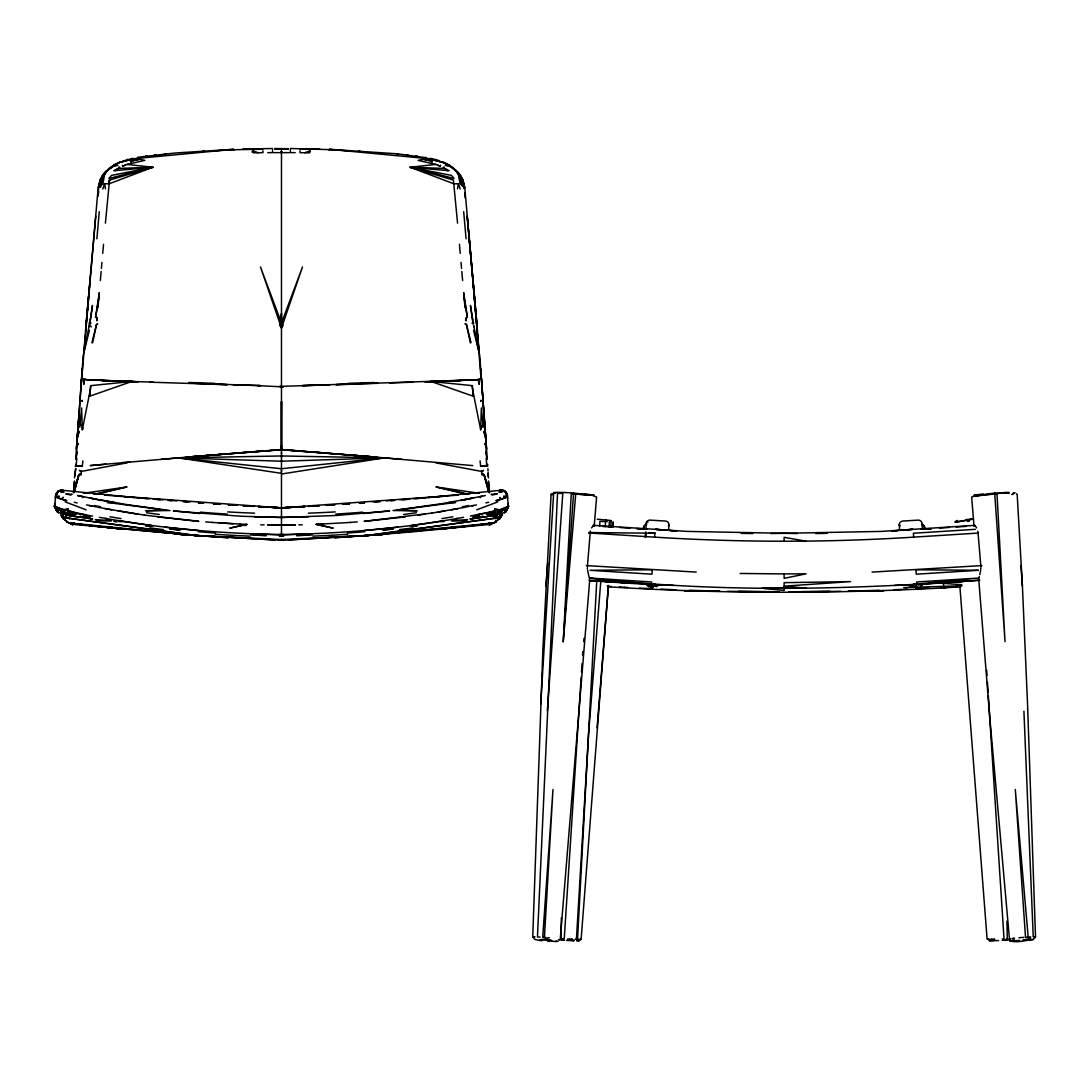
<?xml version="1.0" encoding="UTF-8"?>
<svg xmlns="http://www.w3.org/2000/svg" width="1090" height="1090" viewBox="0 0 1090 1090"><rect width="100%" height="100%" fill="white"/><g stroke="black" fill="none" stroke-linecap="round" stroke-linejoin="round"><path stroke-width="1.5" d="M280.239 325.883L281.479 313.375L281.479 327.981L280.239 325.883L281.179 322.231L260.483 266.982L281.479 327.981L282.719 325.883L281.792 322.231L302.475 266.982L281.479 327.981L281.179 322.231M281.479 536.157L279.34 536.117L283.618 536.117L281.479 535.912M281.479 507.776L281.479 460.021M121.821 462.773L178.556 457.882L281.479 473.346M281.479 471.752L281.479 470.471M161.375 459.326L178.556 457.882L281.479 461.22L281.479 455.961L384.402 457.882L472.733 465.594M281.479 453.631L281.479 450.238M506.905 508.853L508.172 507.422L504.602 512.491L506.06 511.469L508.431 505.746L508.362 506.714A4.496 3.379 -15.5 0 0 508.39 505.733L507.354 496.808M236.148 453.113L281.479 449.57L281.479 448.113L281.479 450.851M281.806 401.774L281.479 448.848L281.152 401.774M290.39 151.183L290.376 152.627L295.199 152.641M561.391 917.712L560.982 937.959L562.617 940.166L564.402 940.261M55.222 498.334L56.081 493.661L54.5 506.469L56.053 508.853M653.278 584.036L653.183 587.401L650.757 587.251L651.97 587.387M506.945 510.284L507.231 508.757M673.62 585.412L651.602 584.649L651.602 581.978L589.595 578.054C719.141 593.055 850.023 589.731 979.828 580.153M290.403 150.284L290.526 148.499L339.494 149.943M507.736 498.334L506.877 493.661L507.422 495.487L507.204 494.397M957.156 520.611L954.908 522.137L957.606 520.502M541.73 940.82L534.972 939.512L532.751 936.828L542.915 648.577L551.104 494.22M482.952 424.405L483.088 421.994L484.11 421.312L480.649 429.732L481.385 407.946L483.224 427.307M501.209 515.706C504.18 512.395 501.359 516.428 501.237 514.984L499.642 517.11L500.433 516.415M300.077 150.761L300.009 152.668L309.642 152.832L309.751 150.924L304.832 152.736M547.357 710.68L562.808 493.443A22.849 1.676 3.7 0 0 557.508 493.416L537.465 936.964L540.068 937.1M899.509 530.081L899.441 523.595M645.689 534.768L645.798 532.356L645.457 537.452M55.754 494.397L55.767 495.132M587.374 566.827L590.181 533.078A9.946 5.041 84 0 1 590.426 531.116M575.724 494.07L563.23 641.697L571.255 493.784L594.254 495.214L585.003 493.893M596.775 580.398L577.537 939.239L575.193 939.226M599.663 526.375L599.936 521.32L605.577 521.647L605.182 526.702M645.43 537.125L645.716 532.07M645.893 528.705L646.534 522.246M668.742 530.081L668.81 523.595M948.968 586.992L943.872 587.905C831.97 593.805 719.7 593.982 607.866 586.747M609.051 526.933L609.337 521.878L611.068 521.987L610.632 526.811M74.515 477.911L75.646 468.536M544.428 937.359L552.984 789.473L542.725 937.25L546.104 937.482M540.708 704.017L553.611 493.579M73.929 487.475L74.502 480.99L73.725 490.555L73.834 489.029M545.858 586.025L547.725 562.999M96.492 324.575L97.719 323.839L96.492 324.493L91.942 342.628L92.596 342.887L96.411 324.929M581.161 677.135L564.239 938.817L561.595 938.654M581.488 672.04L582.046 663.551M582.591 655.049L582.809 651.656M80.006 424.405L80.115 422.879C75.483 419.064 85.034 427.757 82.309 429.732L90.089 390.983M77.663 432.662L76.463 448.726L77.335 452.841L75.646 459.408L77.663 432.662L79.338 431.531L77.267 438.017M508.076 505.433L508.213 503.471L507.817 508.131M563.23 641.697L573.585 493.007L592.238 495.31L596.598 497.094L594.214 526.116M76.463 448.726L83.317 354.468M463.822 187.303L462.705 179.673L460.416 175.435A28.626 26.106 -45.7 0 0 456.247 170.749L452.282 168.146M612.348 526.797L612.962 522.11L612.526 526.811M76.913 443.657L82.377 368.134M980.782 569.171L980.864 567.999M988.93 939.185L988.862 940.002L987.349 939.021A18.448 0.954 -3.4 0 0 988.902 939.199M78.058 427.307L78.848 416.598M97.882 196.418L98.972 184.987L102.542 175.435A28.626 26.106 45.7 0 1 106.711 170.749L112.42 167.083L111.861 167.478M588.627 532.969L654.572 537.138L654.858 533.242L588.655 532.533M577.891 940.67L579.035 940.847L581.161 938.858L608.438 585.439L597.075 727.807M613.084 526.947L613.207 522.151M85.756 327.845L98.195 187.739L100.253 179.673A28.626 26.078 47.8 0 1 102.555 175.435A28.626 26.106 44.2 0 1 109.313 168.814M582.673 655.117L582.946 651.766M583.75 641.697L584.022 638.345M560.233 939.444L589.663 580.697L603.043 581.311M600.849 580.643L588.559 734.006L576.433 939.239L576.787 940.03L579.335 939.185M90.238 278.168L80.796 389.77L81.518 378.857L91.192 380.328L81.886 378.911M89.121 326.632L89.23 325.529L83.78 352.887L95.784 216.024M499.206 516.565L500.038 514.385M100.335 280.566L101.138 271.492M101.397 268.467L101.929 262.418M102.733 253.357L103.536 244.296M97.936 307.789L99.272 292.665L95.552 317.531L98.74 298.715M85.442 331.265L88.631 295.962M96.874 238.819L99.285 211.624M105.403 223.137L109.545 180.082L152.804 167.261L127.053 164.427L122.884 166.143L122.353 165.271M86.083 324.439L86.246 322.531L86.11 324.071M82.867 460.879L82.322 466.316L76.109 466.111L76.831 458.236M79.734 427.307L81.573 407.946L82.309 429.732M84.257 379.715L83.807 384.375L84.611 379.756M67.485 522.246L66.34 521.361L68.983 522.9L196.609 535.612L281.479 540.231L366.349 535.612L414.473 531.661L491.658 524.208L492.735 522.805M97.841 380.219L137.871 381.813L89.693 379.933L132.013 381.445L89.543 396.256L90.647 385.642M987.09 938.858L959.813 585.439M1010.198 938.79L1009.449 938.94L989.802 717.724L978.697 578.776M894.645 585.412L916.663 584.649L916.663 581.978L978.657 578.054L916.717 584.145M466.466 324.575L465.239 323.839L466.466 324.575L471.016 342.628L470.362 342.887L466.547 324.929M89.543 396.256L90.838 385.628L132.013 381.445M500.228 490.323L505.065 491.481L507.191 495.132M73.52 492.884L78.78 475.063L81.382 472.57L81.028 474.899L78.78 475.063L73.262 492.312M99.136 187.303L100.266 179.618L98.345 187.412L102.733 183.938L104.041 177.765M98.25 194.878L98.727 191.663M81.559 471.384L79.461 470.444L81.559 471.384L126.999 462.869M453.644 168.814A28.626 26.106 -44.2 0 1 460.43 175.422A28.626 26.078 -47.8 0 1 462.705 179.686L464.149 184.278L463.781 186.676L464.762 187.739L476.848 324.071M65.032 512.763L64.91 513.54L63.329 512.927L65.591 513.308M74.611 476.194L75.782 468.768M495.8 520.162L495.473 522.246L496.618 521.361L493.974 522.9L366.349 535.612L281.479 539.523L196.609 535.612L71.3 524.208L72.948 524.781L72.267 524.603M457.5 188.815L458.427 183.638L454.094 183.883L410.153 167.261L435.905 164.427L440.074 166.143L440.605 165.271M1016.289 493.784L1017.161 494.22L1022.406 586.025L1027.543 704.017L1035.5 936.828L1033.279 939.512C1026.153 940.098 1016.262 943.354 1009.79 940.615L1009.926 939.839M506.918 494.097C507.913 496.618 504.82 488.824 501.986 490.255M980.646 570.343L979.747 574.662M89.421 330.297L83.78 352.887M624.488 587.401L619.433 586.992M505.61 512.123L508.444 505.787M507.681 507.954L505.91 508.894L508.199 507.341L504.602 512.491M251.926 151.878L253.411 151.156M485.69 438.017L483.619 431.531L485.295 432.662L486.494 448.726L485.622 452.841L487.312 459.408L479.641 354.468M100.457 187.276C100.157 183.869 103.863 176.607 100.484 182.548L103.196 179.114M100.852 185.177L102.256 178.91L99.176 186.676L98.808 184.278M73.888 522.764L73.384 524.29M978.861 578.109L979.256 576.515M74.27 492.326L78.78 475.063L81.205 473.741M74.215 491.44L78.78 475.063M503.444 512.886L505.229 512.314L506.973 509.221M493.143 518.472L499.656 517.505L501.604 516.292L499.329 518.608M646.288 522.928L645.675 524.903L646.179 523.65M102.787 189.033L104.531 183.638L108.864 183.883L152.804 167.261L118.456 168.405L119.042 166.92L119.559 167.805L115.431 170.599L117.393 169.073M61.83 490.296L59.46 490.841L61.721 490.541M274.734 148.526L288.291 148.731L286.03 148.731M643.713 526.47L643.345 527.873L644.231 527.356M96.751 521.797L97.719 521.892L96.479 521.878M503.417 490.555C496.236 490.064 507.313 489.955 506.932 494.097M668.511 526.293L669.015 525.039M431.586 163.105L432.362 161.266L427.852 160.175L423.302 159.263L418.151 160.38L435.905 164.427M482.816 422.961L484.464 421.885M505.828 509.275L497.381 512.477L505.406 509.534M70.455 523.336L71.231 524.222L70.223 522.805M101.452 181.43L102.079 180.095M500.746 490.514L502.163 490.268M581.12 938.953L578.381 940.888M591.584 527.942L593.137 525.748M996.996 493.784L1005.021 641.697L994.72 493.457L995.892 493.852L974.514 496.114L994.666 493.007M75.169 466.302L75.673 465.43L82.322 466.316L77.717 466.152M445.565 169.073L447.527 170.599L443.398 167.805L443.916 166.92L444.502 168.405L410.153 167.261L453.413 180.082L457.555 223.137M480.091 460.879L480.635 466.316L487.284 465.43L487.789 466.302M127.612 159.971L132.708 158.254M1002.078 940.37L1005.648 940.166L1007.283 937.959L1006.928 921.091M57.92 497.748L59.146 495.95L57.239 497.408L56.203 496.768L56.721 494.656L56.19 496.768L57.225 497.394M134.601 497.531L62.089 490.255L57.893 491.481L55.767 495.31L58.37 491.113L63.37 490.391L58.383 491.113L55.767 495.228L57.893 491.481L60.972 490.255M57.021 492.258L58.056 491.386M492.503 523.336L489.069 524.862L490.691 524.603M463.741 188.461L464.762 187.739M66.081 517.6L65.727 515.87L66.545 516.006L65.427 517.505L66.449 517.913L66.572 517.001L67.035 518.009L69.815 518.472L63.016 517.478L61.353 516.292L62.634 517.464L196.609 535.612L95.443 526.129L121.017 528.95L69.433 523.2L121.017 528.95M484.9 427.307L481.439 378.857L486.494 448.726M435.523 159.767L430.25 158.254M498.089 517.682C501.019 516.578 496.005 519.072 496.386 517.001L497.612 518.118M225.085 149.875L262.772 149.248M481.208 520.284L482.666 520.08L479.791 520.475M508.458 506.032L501.741 509.33L488.892 512.368M89.952 324.071L90.974 323.049M979.256 580.33L916.663 584.649M329.071 150.188L329.766 149.534M116.807 164.331L118.851 162.533L134.233 158.704L233.423 149.33L175.327 152.982L137.422 157.328M114.586 166.225L117.788 165.339A5.723 2.207 63.7 0 0 115.159 164.386L109.94 167.86A28.626 26.106 45.9 0 0 105.825 172.533A28.626 26.092 47.5 0 0 103.019 178.174L101.697 184.442A28.626 26.065 48 0 1 105.839 172.547A28.626 26.106 46.6 0 1 109.94 167.86L116.794 163.759M111.984 167.288L113.183 166.198L107.529 170.026M498.743 519.14L499.888 518.636L497.312 520.352M922.303 584.989L920.587 586.175M309.805 149.275L309.696 151.851L309.546 151.156M496.454 521.047L494.806 522.301M658.033 585.725L656.316 586.692M460.457 180.368L461.288 179.782L462.473 182.548L459.762 179.114M83.589 496.781L82.418 497.585L83.426 496.74L77.567 495.541L95.77 499.166M506.305 497.067L506.237 494.656L506.755 496.768L505.733 497.394L505.052 497.735L503.812 495.95L505.719 497.408M646.574 524.181L644.095 525.843L646.629 524.331M462.364 185.791A25.574 23.285 -48.9 0 0 461.574 183.025L461.056 181.676L461.928 181.144M119.559 167.805L113.755 170.735L152.804 167.261L108.959 178.488L111.493 175.408L152.804 167.261M1010.267 941.447L1009.79 940.615M498.13 519.671L499.888 518.636L498.934 518.963M919.238 584.24L918.366 584.717L923.802 584.049M475.553 380.029L481.453 378.884L480.581 368.134M112.502 165.912L115.159 164.386M324.057 384.865L329.793 384.838L302.407 385.601L473.278 379.933L430.945 381.445L473.414 396.256L472.311 385.642M463.345 521.156L467.665 519.589L451.437 520.679L464.081 521.088L463.155 521.402M481.371 379.034L473.278 380.219M497.885 501.836L476.78 509.834M507.068 507.218L497.776 510.433L470.349 516.074M127.353 159.671L128.007 159.358L116.821 163.568L118.469 162.928M921.527 585.167L922.385 584.771M122.884 166.143L124.941 165.217M481.399 471.384L483.497 470.444L481.399 471.384L435.959 462.869M494.996 522.573L493.974 522.9M657.679 584.758L656.725 585.126L660.608 585.017M498.811 492.162L501.945 492.04M116.031 164.29L116.889 163.882M75.591 464.463L75.932 464.381M281.888 525.012L267.649 524.971L295.39 524.971L281.07 525.012M58.383 491.113L60.481 490.309M994.775 493.92L976.027 495.31L971.653 497.094L974.038 526.116M504.275 512.654L506.169 510.611M989.325 940.874L998.631 940.547M312.067 534.986L296.671 535.572M500.746 511.51L501.7 511.196M495.637 521.674L496.618 521.361M499.356 513.703L497.462 514.017L502.204 513.036L496.836 514.112L501.659 513.267M917.494 587.251L915.069 587.401L916.281 587.387M493.933 513.363L487.298 514.589L496.114 512.791M127.053 164.427L144.806 160.38L139.656 159.263L135.106 160.175L130.596 161.266L131.372 163.105M201.064 151.878L204.103 150.965M64.937 509.452L68.248 508.58L68.288 512.096L92.609 516.074M473.796 290.09L481.072 378.83M118.497 162.737L134.233 158.704M477.87 517.219L473.55 518.186L478.755 517.164L471.316 518.677M95.825 494.369L126.767 486.971L83.426 493.307M250.319 533.705L281.479 535.013L312.639 533.705M59.541 490.555L62.007 490.255L60.795 490.268M655.267 586.243L656.235 586.025M93.863 494.315L126.767 486.971M488.729 502.272L485.908 502.899M130.596 161.266L139.656 159.263M246.79 524.358L229.745 528.119L246.94 524.358L239.841 524.058M461.411 500.528L473.564 497.939L460.975 500.337M281.166 517.478L336.061 515.488L389.661 510.924L363.147 513.526M485.309 495.569L479.532 496.74L480.54 497.585L479.368 496.781L441.995 503.662L392.986 510.542L417.157 510.76L396.651 510.106L455.675 502.449L448.753 502.517M476.507 504.902L463.931 507.436M472.106 505.815L473.687 505.488M479.368 496.781L482.352 496.168M476.698 514.834L482.761 513.622M1013.046 493.239L1013.755 493.089M464.245 507.381L451.069 509.848M499.969 513.594L501.577 513.158M61.013 492.04L64.147 492.162M474.831 516.96L476.439 516.66M457.8 508.608L431.449 513.158M463.577 517.328C402.823 528.405 341.088 533.896 279.353 534.509M480.172 516.905L483.129 516.374L481.794 516.606M455.974 518.69L457.609 518.404M444.87 510.938L438.017 512.096M500.555 513.485L498.103 513.894M490.132 516.033L485.854 516.755M497.367 513.308L499.629 512.927L498.048 513.54L497.926 512.763M532.846 937.236L535.013 936.882L532.751 936.828M87.35 518.295C79.897 516.864 71.586 516.537 65.836 514.821M497.122 514.821L488.688 516.279L492.803 513.581L488.47 516.319L475.608 518.295M444.666 520.611L431.572 522.669M492.394 514.834L495.555 514.303M497.067 517.832L494.71 518.213L496.877 517.6L497.231 515.87L496.413 516.006L497.531 517.505M484.464 516.973L470.008 518.908M281.479 474.014L384.402 457.882L401.583 459.326M431.79 513.104L364.101 521.361L405.221 516.933M425.168 514.126L418.179 515.161M429.91 522.914L411.666 525.462M977.049 495.664L980.251 495.228M467.515 526.129L366.349 535.612L499.942 517.478L501.25 516.319L498.961 517.573M366.349 535.612L500.46 517.532M1011.098 941.174L1011.806 941.065M1005.648 940.166L1010.689 939.498M1013.278 938.34L1012.12 938.49L1014.054 939.553L1013.278 938.34L1014.545 938.19M482.543 513.676L494.669 512.096L494.71 508.58L498.021 509.452M927.89 529.263L931.201 528.868M398.259 527.11L364.319 530.53M954.486 581.433L951.216 581.788L962.715 581.542M983.248 493.893L973.997 495.214L976.027 495.31M1012.719 940.97L1019.518 940.357M915.859 583.722L913.434 583.872M990.156 940.697L990.865 940.629M274.789 149.221L288.169 149.221M425.127 497.83L415.454 498.689M428.356 497.531L500.869 490.268L505.065 491.481L507.191 495.31M106.016 464.177L90.225 465.594L129.724 462.078M470.308 518.894L471.616 518.772M177.22 457.977L222.646 454.203M185.164 457.296L193.107 456.642M230.263 453.672L280.988 449.734L187.017 457.146L208.994 455.32M391.269 500.732L394.498 500.46M402.551 499.779L409.009 499.234M214.43 150.897L233.423 149.33M448.508 381.078L465.117 380.219M475.008 380.083L471.766 380.328L472.788 380.26M218.041 454.584L227.102 453.849M1018.918 937.754L1023.837 937.359M991.764 940.547L995.47 940.261M187.017 457.146L245.209 452.391M346.061 504.111L349.427 503.839M359.496 503.035L364.537 502.626M372.93 501.959L379.647 501.414M386.364 500.882L394.771 500.201M399.812 499.806L409.881 499.002M413.246 498.73L446.832 496.032M254.27 451.682L263.344 450.974M374.619 535.027L387.904 533.977L334.725 537.711M272.405 450.265L281.479 449.57L299.614 450.974M375.123 501.959L379.974 501.591M558.38 939.839L559.061 939.784M350.421 522.437L357.261 521.919M990.32 494.233L992.54 494.07M258.603 506.646L281.479 507.858L458.318 495.132M344.631 504.139L349.577 503.784M361.117 502.981L364.428 502.762M960.399 586.747L943.872 587.905L943.422 583.354L961.857 584.717M76.109 466.111L77.349 466.125M344.467 504.152L349.304 503.825M360.599 503.049L363.828 502.817M323.117 524.058L316.168 524.358L333.213 528.119L316.018 524.358L350.748 522.423M334.957 537.697L382.999 534.372L362.684 535.572M295.485 507.136L303.878 506.591M308.92 506.278L318.989 505.637M325.706 505.201L334.112 504.67M342.505 504.125L349.222 503.703M359.291 503.062L364.332 502.735M974.991 525.326L881.129 531.416L770.902 533.555M921.227 529.222L931.201 528.596M939.498 528.078L949.472 527.437M956.107 527.029L966.081 526.388M975.4 529.331L913.393 533.242L913.693 537.138L978.452 533.051M981.913 565.601L872.054 572.087M310.555 506.291L318.634 505.801M328.322 505.201L334.78 504.806M451.083 527.206L454.339 527.001M288.182 539.972L359.291 535.776M898.078 530.612L891.484 530.994L912.984 529.25L903.038 530.326M258.357 506.605L281.479 507.858L304.887 506.578M309.901 506.291L318.253 505.815L308.47 506.346M955.712 586.597L960.767 586.311M282.133 507.817L305.186 506.537M304.355 506.646L281.479 507.858L258.071 506.578M1002.309 938.912L1004.026 938.817L988.303 695.829M1005.593 939.621L1009.108 939.43M484.818 466.179L480.635 466.316L486.862 466.111L486.126 458.236M485.241 466.152L486.849 466.111M104.64 495.132L281.479 507.913L304.601 506.605M309.56 506.346L319.465 505.815M331.033 505.188L334.33 505.011M1033.279 939.512L1022.965 940.111L1030.568 938.313L1028.197 937.1L1025.526 937.25L1015.28 789.473L1028.197 937.1L1030.786 936.964M110.921 380.792L102.801 380.71L153.104 382.086M903.76 587.578L961.939 585.766M60.141 491.536L62.58 491.44M431.667 381.732L425.086 381.813L460.157 380.71L452.037 380.792M308.674 535.122L296.78 535.531M308.743 516.783L281.479 517.423L240.604 516.224L173.296 510.924L199.811 513.526M317.735 385.22L279.667 386.405L283.305 386.895L257.308 385.615M377.712 383.298L335.802 384.634L356.484 384.102M389.593 382.931L413.287 382.181M425.086 381.813L436.818 381.445M281.479 461.22L384.402 457.882L281.479 468.741L178.556 457.882L281.479 455.961M166.307 510.106L145.801 510.76L169.972 510.542L126.985 504.643L89.394 497.939L101.547 500.528M780.808 588.041L764.199 588.573L784.132 590.426L784.132 582.659L850.595 581.61L784.132 586.161L806.246 588.205L762.019 588.205M242.961 149.194L272.432 148.499L272.555 150.284M440.687 521.66L444.093 521.551M302.216 524.808L298.824 524.889M1035.5 936.828L1033.238 936.882L1023.919 711.252M258.126 152.736L253.316 152.832L253.221 150.924L258.126 152.736L262.949 152.668L262.881 150.761M1009.013 492.394L1004.258 492.517L1009.122 493.402M145.897 526.361L152.6 526.252M283.618 534.509C221.87 533.896 160.135 528.405 99.381 517.328M815.524 533.541L827.092 533.364M840.744 591.311L789.119 591.856M849.055 591.189L883.99 590.685L848.442 591.107M300.186 149.248L319.997 149.194M789.201 591.816L829.831 591.325M654.572 537.138A1957.34 1864.118 0 0 0 784.132 541.226L805.742 541.117A1957.34 1864.118 0 0 0 913.693 537.138M784.132 573.926L806.11 573.817L784.132 578.368L784.132 573.926L740.151 573.463M283.7 152.655L289.259 152.641M283.754 148.731L284.885 148.731M267.759 152.641L272.582 152.627L272.568 151.183M61.326 490.214L62.007 490.214M500.95 490.214L501.032 490.214M273.699 152.641L279.258 152.655M499.969 491.536A24.893 1.976 -14.6 0 0 501.237 490.623L503.498 490.841L501.128 490.296M779.132 591.856L727.521 591.311M233.165 384.838L260.551 385.601L195.805 383.448M556.718 941.501L547.63 941.174M266.287 535.572L250.891 534.986M719.809 591.107L684.261 590.685L719.196 591.189M738.434 591.325L779.05 591.816M243.138 148.989L247.852 149.058M410.358 526.252L417.061 526.361M741.173 533.364L752.727 533.541M797.349 533.555L687.286 531.416L593.273 525.326M605.536 581.542L617.049 581.788L624.843 583.354M206.473 384.102L227.156 384.634L149.671 382.181M654.831 583.872L652.392 583.722M260.742 524.808L264.134 524.889M576.624 940.847L577.632 940.874M118.864 521.551L122.271 521.66M126.14 381.445L137.871 381.813M266.178 535.531L254.283 535.122M254.161 516.769L281.792 517.478M69.024 513.363L75.66 514.589L66.844 512.791M569.293 939.062L572.413 939.171L570.302 939.839L567.631 938.994M500.378 491.44L502.817 491.536M608.07 581.529L619.842 582.033M633.276 582.619L636.642 582.769M696.21 572.087L586.352 565.601M219.09 522.9L240.045 524.058M228.628 505.011L231.925 505.188M243.492 505.815L253.398 506.346M566.473 940.384L573.912 940.752L571.01 940.139M233.165 523.731L212.209 522.423M243.016 525.312L246.354 525.489M444.502 162.928L446.137 163.568L428.724 158.704L329.534 149.33L397.142 153.799L426.64 157.805L425.536 157.328M254.488 506.346L242.961 505.706L253.057 506.291M259.42 506.632L280.825 507.817M242.811 524.753L246.163 524.944M665.227 530.326L655.267 529.25L676.767 530.994L670.173 530.612M607.934 586.338L611.218 586.529M111.875 527.192L108.618 527.001L111.875 527.206M200.274 535.572L175.054 533.977L228.232 537.711M203.666 535.776L215.52 536.471M218.899 536.675L274.775 539.972M228.178 504.806L234.636 505.201M244.337 505.801L252.403 506.291M602.906 526.443L611.367 526.974M619.815 527.506L629.966 528.146M646.874 529.222L636.724 528.582L641.37 529.195M203.666 503.062L198.625 502.735L201.841 502.981M213.735 503.703L220.453 504.125M228.846 504.67L237.252 505.201M243.969 505.637L254.038 506.278M259.079 506.591L267.472 507.136M648.945 532.56L655.226 532.956M588.968 580.18L651.548 584.145M589.595 580.725L651.602 584.649M85.088 517.219L89.407 518.186L84.203 517.164L91.642 518.677M199.129 502.817L202.359 503.049M218.491 504.152L213.654 503.825L216.896 504.111M213.381 503.784L218.327 504.139M228.001 537.697L179.959 534.372L188.338 535.027M335.856 453.849L385.737 457.977M597.293 519.221L610.019 520.393A23.421 0.831 3.3 0 1 609.651 520.979M489.437 492.884L484.178 475.063L481.93 474.899L481.576 472.57L484.178 475.063L489.696 492.312M573.49 493.92L592.238 495.31M572.781 940.261L574.389 940.384M182.984 501.591L187.834 501.959M205.697 521.919L212.536 522.437M281.479 449.57L326.809 453.113M332.695 453.672L281.969 449.734L375.941 457.146L353.964 455.32M317.749 452.391L375.941 457.146M116.126 496.032L121.167 496.441M124.519 496.713L149.712 498.73M153.077 499.002L163.146 499.806M168.187 500.201L176.594 500.882M183.311 501.414L190.028 501.959M198.421 502.626L203.462 503.035M88.167 516.973L86.519 516.66M329.534 149.33L348.528 150.897M369.851 456.642L377.794 457.296M147.504 498.689L137.831 497.83M153.949 499.234L160.407 499.779M168.46 500.46L171.689 500.732M547.766 937.618L549.36 937.754M71.354 515.774L68.384 515.257L74.27 516.279L70.155 513.581L74.488 516.319L92.65 518.894M410.153 167.261L451.464 175.408L453.999 178.488L410.153 167.261L449.203 170.735L443.398 167.805M91.342 518.772L92.173 518.854M198.639 530.53L164.699 527.11M430.945 381.445L472.12 385.628L473.414 396.256M613.779 581.433L617.049 581.788M57.048 508.894L54.759 507.341L58.356 512.491L54.759 507.341L55.14 508.131M160.039 509.343L107.283 502.449L114.205 502.517L101.629 500.269M556.009 941.024L558.094 941.406M157.737 516.933L198.857 521.361L144.398 515.107M151.292 525.462L118.292 520.611M559.252 939.716L562.617 940.166M67.403 514.303L70.564 514.834M196.609 535.612L63.016 517.478L61.708 516.319L63.302 517.505L69.815 518.472M64.228 513.812L64.855 513.908M62.92 514.385L63.751 516.565M467.133 494.369L436.191 486.971L479.532 493.307M118.088 510.938L144.779 515.161M138.13 514.18L105.158 508.608M113.769 521.402L117.011 521.933M62.988 513.594L65.495 514.017L61.381 513.158L62.402 513.485M805.742 541.117L784.132 537.316L784.132 541.226M909.033 585.712L915.341 586.829A322.136 6.676 86.5 0 0 915.791 587.796M105.348 518.404L106.983 518.69M111.889 509.848L98.713 507.381M99.027 507.436L86.451 504.902M80.197 513.622L86.26 514.834M92.459 506.142L91.655 505.978M89.271 505.488L90.852 505.815M80.415 513.676L61.312 509.357L54.527 505.746L56.503 508.757M487.584 464.544L486.522 464.313L487.721 464.749M74.066 512.368L55.876 507.218M423.302 159.263L432.362 161.266M77.049 502.899L74.229 502.272M99.803 521.402L98.877 521.088L111.521 520.679L95.293 519.589L99.612 521.156M68.983 522.9L67.962 522.573M436.191 486.971L469.095 494.315M912.03 586.025L912.984 586.243M913.911 587.265L912.385 586.87M57.552 509.534L65.577 512.477L57.13 509.275M921.622 524.331L924.156 525.843L921.69 524.181M59.514 512.886L56.244 510.42L58.683 512.654M428.724 158.704L444.461 162.737L446.995 165.135M446.164 163.759L453.018 167.86A28.626 26.106 -45.9 0 1 457.132 172.533A28.626 26.092 -47.5 0 1 459.939 178.174L461.261 184.442L463.781 186.676L460.702 178.91L462.106 185.177M448.371 166.225L445.17 165.339A5.723 2.207 -63.7 0 1 447.799 164.386L453.018 167.86A28.626 26.106 -46.6 0 1 457.132 172.547A28.626 26.065 -48 0 1 461.247 184.442L460.225 183.938L458.917 177.765M504.902 491.386L505.937 492.258M646.534 584.948L652.91 586.829A322.136 6.676 -86.5 0 1 652.474 587.796M358.855 150.965L361.894 151.878M439.665 160.775L434.951 159.358L435.346 159.971M61.258 511.196L62.212 511.51M66.34 521.361L68.152 522.301M86.178 509.834L65.073 501.836M649.613 586.979L648.1 586.393M647.474 585.494L648.373 585.821M502.476 490.309L504.575 491.113M647.991 522.069L646.915 521.62A3.801 3.665 7.9 0 1 650.185 520.134L665.418 521.047A3.815 3.679 7.9 0 1 668.497 522.928M442.036 161.661L444.461 162.737M438.017 165.217L440.074 166.143M450.456 165.912L447.799 164.386M481.753 473.741L484.178 475.063L488.742 491.44M64.869 517.682L63.997 517.573M449.788 166.198L455.429 170.026M57.348 512.123L54.541 505.719A4.496 3.379 15.5 0 0 54.623 506.714L54.745 503.471L54.882 505.433M66.504 521.047L67.321 521.674M253.153 149.275L253.262 151.851M924.02 527.356L924.92 527.873L924.538 526.47M233.192 149.534L233.887 150.188M975.114 525.748L976.681 527.942M471.984 323.049L473.006 324.071M54.759 507.341L58.356 512.491M89.135 324.343L91.247 326.918M605.727 519.903L607.198 521.756M607.757 586.597L607.28 585.834M55.726 508.757L56.012 510.284M923.08 525.939L921.718 522.246M460.879 180.095L461.506 181.43M489.533 524.208L489.069 522.764M899.236 525.039L899.74 526.293L899.264 524.304M458.427 183.638L460.171 189.033M477.515 331.265L476.902 324.656L477.27 327.191M56.462 509.439L56.789 510.611L56.775 509.548M588.764 575.615L589.554 578.776M484.178 475.063L488.688 492.326M281.792 322.231L282.719 325.883M588.518 574.662L587.619 570.343M461.588 183.011L462.201 185.859M480.649 429.732L472.869 390.983M473.537 330.297L479.178 352.887L472.719 278.168M104.531 183.638L105.458 188.815M478.346 379.756L479.15 384.375L478.701 379.715M464.217 298.715L467.406 317.531L463.686 292.665L465.021 307.789M487.884 473.224L488.443 477.911M464.463 188.107L462.691 179.618L464.613 187.412L464.149 184.278M476.712 322.531L477.011 324.602L467.174 216.024L479.178 352.887L473.728 325.529L473.837 326.632M495.936 515.802L496.277 518.404M606.149 581.256L606.231 582.237M489.029 487.475L488.456 480.99L489.233 490.555A52.851 1.567 87 0 0 489.328 491.931M469 235.29L475.376 307.721M463.672 211.624L466.084 238.819M459.421 244.296L460.225 253.357M461.029 262.418L461.56 268.467M461.833 271.492L462.623 280.566M978.071 533.078L980.877 566.827M1020.976 565.519L1022.406 586.025M464.831 193.094L465.198 198.08M587.387 567.999L587.469 569.171M485.295 432.662L486.045 443.657M986.654 670.336L986.981 675.446M987.417 682.231L988.085 692.436M488.252 474.463L488.347 476.194L488.156 472.774M488.061 471.112L487.925 468.673M922.086 523.65L922.358 528.705M281.479 148.513L281.479 149.861M281.479 150.665L281.479 447.568L281.479 445.578M281.479 452.405L281.479 457.282M281.479 507.858L281.479 535.013M281.479 539.223L281.479 540.245M452.95 516.769A315.037 82.445 -4.6 0 1 441.913 518.608M492.694 512.777A198.257 27.032 -7.7 0 1 486.399 514.099M479.491 515.638A240.999 45.562 -6.3 0 1 473.006 516.905M347.724 534.264A612.893 321.986 -0.3 0 1 312.953 536.144M364.673 531.688A585.357 303.02 -0.3 0 1 347.424 533.024M413.11 527.873A470.812 203.38 -1.5 0 1 399.553 529.563M468.591 505.515A243.874 48.123 -6.3 0 1 462.433 506.727M416.421 512.736A408.695 160.08 -2.2 0 1 403.654 514.466M508.104 506.128A28.844 2.63 -13.8 0 1 508.335 506.932M507.436 495.773A28.899 3.338 -12.8 0 1 506.36 496.836M507.45 495.773A28.817 3.379 -12 0 1 507.136 496.686M335.229 511.905A510.856 228.696 -0.9 0 1 308.402 513.158M362.67 512.15A496.25 227.783 -0.9 0 1 335.734 514.085M348.228 383.326A834.504 12.154 -1.9 0 1 374.088 382.508M504.506 497.789A28.613 3.897 -9.1 0 1 501.754 498.839M505.528 497.694A28.613 4.088 -8.5 0 1 503.035 498.77M489.533 524.331A52.293 3.965 -88.7 0 1 489.056 522.982M475.24 518.404A24.402 1.703 -10.8 0 1 471.248 518.867M505.583 509.343A24.907 1.635 -15.8 0 1 504.479 509.97M121.045 518.608A315.037 82.445 4.6 0 1 110.022 516.769M76.559 514.099A198.257 27.032 7.7 0 1 70.264 512.777M89.952 516.905A240.999 45.562 6.3 0 1 83.467 515.638M250.005 536.144A612.893 321.986 0.3 0 1 215.234 534.264M215.534 533.024A585.357 303.02 0.3 0 1 198.285 531.688M163.405 529.563A470.812 203.38 1.5 0 1 149.848 527.873M100.525 506.727A243.874 48.123 6.3 0 1 94.367 505.515M159.304 514.466A408.695 160.08 2.2 0 1 146.537 512.736M54.623 506.932A28.844 2.63 13.8 0 1 54.854 506.128M56.598 496.836A28.899 3.338 12.8 0 1 55.522 495.773A28.817 3.379 12 0 0 55.822 496.686M100.335 187.235A25.574 23.285 48.9 0 1 101.384 183.025M254.556 513.158A510.856 228.696 0.9 0 1 227.728 511.905M227.224 514.085A496.25 227.783 0.9 0 1 200.287 512.15M62.988 491.536A24.893 1.976 14.6 0 1 61.721 490.623M188.87 382.508A834.504 12.154 1.9 0 1 214.73 383.326M61.204 498.839A28.613 3.897 9.1 0 1 58.451 497.789M59.923 498.77A28.613 4.088 8.5 0 1 57.429 497.694M73.902 522.982A52.293 3.965 88.7 0 1 73.425 524.331M91.71 518.867A24.402 1.703 10.8 0 1 87.718 518.404M58.479 509.97A24.907 1.635 15.8 0 1 57.375 509.343M555.26 493.239A21.596 1.022 3.7 0 1 559.293 492.394A20.151 0.954 3.7 0 1 573.585 492.993M552.262 494.792A23.353 1.703 3.7 0 1 553.979 493.606M594.05 525.366A10.273 1.608 -60.5 0 1 594.214 525.925M973.97 525.789A10.273 1.621 59.9 0 1 974.215 525.38M977.716 531.225A9.946 4.905 -84.5 0 1 977.989 533.119M966.435 519.562A19.906 0.709 -3.3 0 1 970.972 519.221M921.336 521.633A3.815 3.679 -7.9 0 0 918.066 520.134L902.833 521.047A3.801 3.665 -7.9 0 0 899.768 522.928M943.899 587.278A2627.908 2484.737 0 0 1 940.575 587.469M928.939 588.096A2627.908 2484.737 0 0 1 917.303 588.682M907.316 589.145A2627.908 2484.737 0 0 1 894.004 589.704M879.03 590.249A2627.908 2484.737 0 0 1 864.057 590.726M704.208 590.726A2627.908 2484.737 0 0 1 689.221 590.249M675.909 589.772A2627.908 2484.737 0 0 1 660.935 589.145M650.962 588.682A2627.908 2484.737 0 0 1 639.312 588.096M627.677 587.469A2627.908 2484.737 0 0 1 624.352 587.278M500.024 516.088L500.024 516.783L500.038 516.074M652.297 569.77L652.011 574.198L590.003 570.288L652.297 569.77M80.306 399.608L80.02 400.507L80.306 399.608M97.064 317.762L96.819 320.664L97.064 317.762M477.052 324.956L477.12 325.692L477.052 324.956M90.361 319.425L90.225 320.951L92.5 305.459L90.361 319.425M89.448 322.79L89.38 323.553L90.157 321.741L89.448 322.79M82.05 400.439L82.2 401.297L82.05 400.439M78.044 443.834L78.112 444.543L78.044 443.834M466.288 317.68L466.139 320.664L466.288 317.68M85.906 324.956L85.838 325.692L85.906 324.956M484.914 443.834L484.846 444.543L484.914 443.834M480.908 400.439L480.758 401.297L480.908 400.439M109.245 181.322L109.014 182.589L109.545 180.082L109.245 181.322M956.121 521.374L955.576 522.096L972.907 519.085L956.72 522.015L956.121 521.374M1014.681 492.639L1012.106 494.479L1014.681 492.639M506.482 510.502L504.97 512.395L506.482 510.502M1006.656 492.939L994.72 493.457L1006.656 492.939M62.539 517.478L63.629 518.608L62.539 517.478M493.525 523.2L441.941 528.95L493.525 523.2M63.193 497.394L61.708 499.206L60.618 498.839L61.626 499.179A28.613 5.041 6.1 0 0 66.763 500.61L66.844 500.623A28.613 5.055 6.1 0 1 61.708 499.206L63.193 497.394M994.393 939.212L993.63 939.989L990.728 939.239L994.393 939.212M281.479 151.605L280.362 152.655L282.596 152.655L281.479 151.605M916.213 585.412L915.178 586.256L913.788 585.562L916.213 585.412M968.71 520.339L967.307 521.374L969.351 521.252L968.71 520.339M71.831 494.342L70.605 495.064L65.836 493.838L71.831 494.342M654.463 585.562L653.073 586.256L652.038 585.412L654.463 585.562M463.563 521.306L463.577 521.415M466.683 521.565L465.239 521.892L466.683 521.565M165.816 153.799L164.399 154.249L165.816 153.799M146.877 155.856L145.651 156.333L146.877 155.856M156.333 154.726L154.835 155.202L156.333 154.726M502.408 498.811L501.332 499.179L499.765 497.394L501.25 499.206L502.34 498.839M497.122 493.838L492.353 495.064L491.127 494.342L497.122 493.838M496.182 500.61L496.114 500.623A28.613 5.055 -6.1 0 0 501.25 499.206A28.613 5.041 -6.1 0 1 496.195 500.61M494.574 515.257L491.604 515.774L494.737 516.292L494.574 515.257M546.458 938.844L539.945 939.771L551.84 940.602L546.458 938.844M393.068 528.977L383.04 530.026L393.068 528.977M500.869 490.255L499.588 490.391L500.841 490.268M978.248 570.288L916.254 574.198L915.954 569.77L978.248 570.288M82.935 520.257L80.306 520.08L82.935 520.257M73.33 524.821L73.33 524.821M398.286 154.221L397.142 153.799L398.286 154.221M179.918 530.026L169.89 528.977L179.918 530.026M407.851 155.175L406.625 154.726L407.851 155.175M417.306 156.333L416.08 155.856L417.306 156.333M66.122 514.112L60.754 513.036L66.122 514.112M81.164 516.606L79.829 516.374L82.785 516.905L81.164 516.606M482.938 400.507L482.652 399.608L482.938 400.507M446.069 163.882L446.927 164.29L446.069 163.882M57.988 512.395L56.476 510.502L57.988 512.395M65.645 520.352L63.07 518.636L65.645 520.352M79.87 421.994L78.848 421.312L80.142 422.961L79.87 421.994M80.101 422.92L78.507 421.844L80.101 422.92M61.748 515.706L60.972 514.984L61.748 515.706M473.51 322.79L472.801 321.741L473.578 323.553L473.51 322.79M957.156 520.87L957.006 520.652A23.571 0.831 -3.3 0 0 957.156 520.87M472.597 319.425L470.458 305.459L472.733 320.951L472.597 319.425"/></g></svg>
